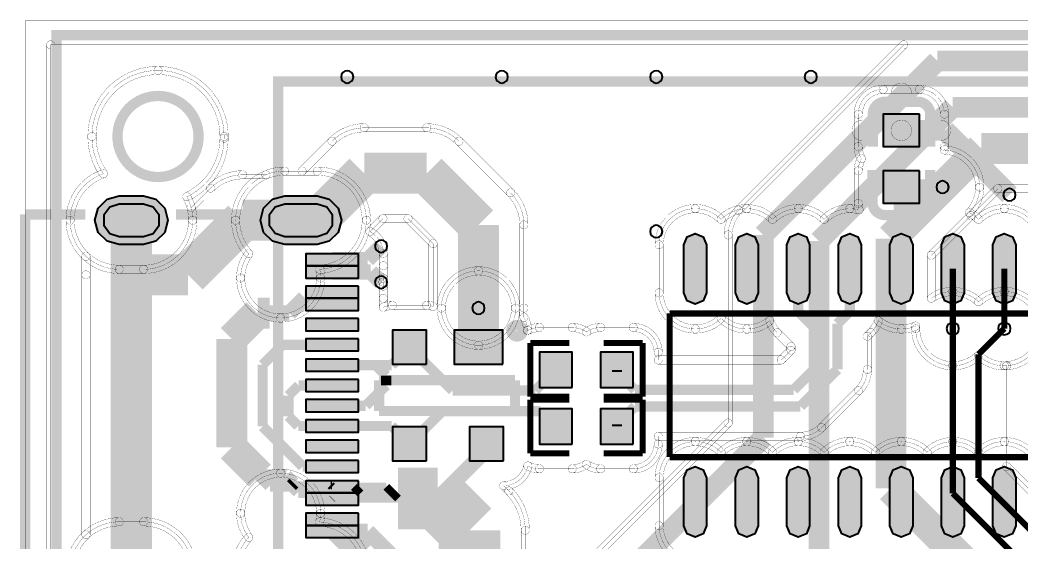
# Model space of a CAD drawing. Header units: millimetres. Extents: x -4.3 to 69.9, y 0.1 to 36.1.
# Drawn here: x -0.27 to 24.41, y 23.19 to 36.06 of the extents above; entities that cross this region are included whole.
import ezdxf

# ---------------------------------------------------------------- set-up
doc = ezdxf.new("R2010")
doc.units = ezdxf.units.MM
for name, color, linetype, true_color in [('Bottom Layer', 7, 'Continuous', 0x0000ff), ('Hole Layer', 7, 'Continuous', 0x222222), ('Top Layer', 7, 'Continuous', 0xff0000), ('Top Silkscreen Layer', 7, 'Continuous', 0xffcc00)]:
    doc.layers.add(name, color=color, linetype=linetype, true_color=true_color)

msp = doc.modelspace()

# ---------------------------------------------------------------- hatches: boundary and pattern name
at = {"layer": 'Bottom Layer'}
for points in [[(2.179, 30.522), (1.879, 30.603), (1.659, 30.822), (1.579, 31.122), (1.659, 31.422), (1.879, 31.642), (2.179, 31.722), (2.779, 31.722), (3.079, 31.642), (3.299, 31.422), (3.379, 31.122), (3.299, 30.822), (3.079, 30.603), (2.779, 30.522)], [(6.259, 30.522), (5.959, 30.603), (5.739, 30.822), (5.659, 31.122), (5.739, 31.422), (5.959, 31.642), (6.259, 31.722), (7.059, 31.722), (7.359, 31.642), (7.578, 31.422), (7.659, 31.122), (7.578, 30.822), (7.359, 30.603), (7.059, 30.522)]]:
    msp.add_hatch(color=256, dxfattribs=at).paths.add_polyline_path(points)
at = {"layer": 'Hole Layer'}
for points in [[(2.179, 31.522), (1.944, 31.446), (1.798, 31.246), (1.798, 30.998), (1.944, 30.798), (2.179, 30.722), (2.779, 30.722), (3.014, 30.798), (3.159, 30.998), (3.159, 31.246), (3.014, 31.446), (2.779, 31.522)], [(6.259, 31.522), (6.024, 31.446), (5.878, 31.246), (5.878, 30.999), (6.024, 30.799), (6.259, 30.722), (7.059, 30.722), (7.294, 30.799), (7.439, 30.999), (7.439, 31.246), (7.294, 31.446), (7.059, 31.522)]]:
    msp.add_hatch(color=256, dxfattribs=at).paths.add_polyline_path(points)
at = {"layer": 'Top Layer'}
for points in [[(21.913, 33.739), (21.013, 33.739), (21.013, 32.939), (21.913, 32.939)], [(21.913, 32.339), (21.013, 32.339), (21.013, 31.539), (21.913, 31.539)], [(2.179, 30.522), (1.879, 30.603), (1.659, 30.822), (1.579, 31.122), (1.659, 31.422), (1.879, 31.642), (2.179, 31.722), (2.779, 31.722), (3.079, 31.642), (3.299, 31.422), (3.379, 31.122), (3.299, 30.822), (3.079, 30.603), (2.779, 30.522)], [(6.259, 30.522), (5.959, 30.603), (5.739, 30.822), (5.659, 31.122), (5.739, 31.422), (5.959, 31.642), (6.259, 31.722), (7.059, 31.722), (7.359, 31.642), (7.578, 31.422), (7.659, 31.122), (7.578, 30.822), (7.359, 30.603), (7.059, 30.522)], [(16.103, 30.516), (16.185, 30.714), (16.383, 30.796), (16.581, 30.714), (16.663, 30.516), (16.663, 29.331), (16.581, 29.133), (16.383, 29.051), (16.185, 29.133), (16.103, 29.331)], [(17.373, 30.516), (17.455, 30.714), (17.653, 30.796), (17.851, 30.714), (17.933, 30.516), (17.933, 29.331), (17.851, 29.133), (17.653, 29.051), (17.455, 29.133), (17.373, 29.331)], [(18.643, 30.516), (18.725, 30.714), (18.923, 30.796), (19.121, 30.714), (19.203, 30.516), (19.203, 29.331), (19.121, 29.133), (18.923, 29.051), (18.725, 29.133), (18.643, 29.331)], [(19.913, 30.516), (19.995, 30.714), (20.193, 30.796), (20.391, 30.714), (20.473, 30.516), (20.473, 29.331), (20.391, 29.133), (20.193, 29.051), (19.995, 29.133), (19.913, 29.331)], [(21.183, 30.516), (21.265, 30.714), (21.463, 30.796), (21.661, 30.714), (21.743, 30.516), (21.743, 29.331), (21.661, 29.133), (21.463, 29.051), (21.265, 29.133), (21.183, 29.331)], [(22.453, 30.516), (22.535, 30.714), (22.733, 30.796), (22.931, 30.714), (23.013, 30.516), (23.013, 29.331), (22.931, 29.133), (22.733, 29.051), (22.535, 29.133), (22.453, 29.331)], [(23.723, 30.516), (23.805, 30.714), (24.003, 30.796), (24.201, 30.714), (24.283, 30.516), (24.283, 29.331), (24.201, 29.133), (24.003, 29.051), (23.805, 29.133), (23.723, 29.331)], [(8.077, 30.297), (6.777, 30.297), (6.777, 29.997), (8.077, 29.997)], [(8.077, 29.997), (6.777, 29.997), (6.777, 29.697), (8.077, 29.697)], [(8.077, 29.497), (6.777, 29.497), (6.777, 29.197), (8.077, 29.197)], [(8.077, 29.197), (6.777, 29.197), (6.777, 28.897), (8.077, 28.897)], [(8.077, 28.697), (6.777, 28.697), (6.777, 28.397), (8.077, 28.397)], [(9.756, 27.569), (9.756, 28.408), (8.918, 28.408), (8.918, 27.569)], [(11.634, 27.569), (11.634, 28.408), (10.44, 28.408), (10.44, 27.569)], [(8.077, 28.197), (6.777, 28.197), (6.777, 27.897), (8.077, 27.897)], [(8.077, 27.697), (6.777, 27.697), (6.777, 27.397), (8.077, 27.397)], [(13.349, 27), (13.349, 27.864), (12.542, 27.864), (12.542, 27)], [(14.855, 27), (14.855, 27.864), (14.049, 27.864), (14.049, 27)], [(8.077, 27.197), (6.777, 27.197), (6.777, 26.897), (8.077, 26.897)], [(8.077, 26.697), (6.777, 26.697), (6.777, 26.397), (8.077, 26.397)], [(13.349, 25.603), (13.349, 26.467), (12.542, 26.467), (12.542, 25.603)], [(14.855, 25.603), (14.855, 26.467), (14.049, 26.467), (14.049, 25.603)], [(8.077, 26.197), (6.777, 26.197), (6.777, 25.897), (8.077, 25.897)], [(9.756, 25.187), (9.756, 26.025), (8.918, 26.025), (8.918, 25.187)], [(11.656, 25.187), (11.656, 26.025), (10.818, 26.025), (10.818, 25.187)], [(8.077, 25.697), (6.777, 25.697), (6.777, 25.397), (8.077, 25.397)], [(8.077, 25.197), (6.777, 25.197), (6.777, 24.897), (8.077, 24.897)], [(16.103, 24.771), (16.185, 24.969), (16.383, 25.051), (16.581, 24.969), (16.663, 24.771), (16.663, 23.586), (16.581, 23.388), (16.383, 23.306), (16.185, 23.388), (16.103, 23.586)], [(17.373, 24.771), (17.455, 24.969), (17.653, 25.051), (17.851, 24.969), (17.933, 24.771), (17.933, 23.586), (17.851, 23.388), (17.653, 23.306), (17.455, 23.388), (17.373, 23.586)], [(18.643, 24.771), (18.725, 24.969), (18.923, 25.051), (19.121, 24.969), (19.203, 24.771), (19.203, 23.586), (19.121, 23.388), (18.923, 23.306), (18.725, 23.388), (18.643, 23.586)], [(19.913, 24.771), (19.995, 24.969), (20.193, 25.051), (20.391, 24.969), (20.473, 24.771), (20.473, 23.586), (20.391, 23.388), (20.193, 23.306), (19.995, 23.388), (19.913, 23.586)], [(21.183, 24.771), (21.265, 24.969), (21.463, 25.051), (21.661, 24.969), (21.743, 24.771), (21.743, 23.586), (21.661, 23.388), (21.463, 23.306), (21.265, 23.388), (21.183, 23.586)], [(22.453, 24.771), (22.535, 24.969), (22.733, 25.051), (22.931, 24.969), (23.013, 24.771), (23.013, 23.586), (22.931, 23.388), (22.733, 23.306), (22.535, 23.388), (22.453, 23.586)], [(23.723, 24.771), (23.805, 24.969), (24.003, 25.051), (24.201, 24.969), (24.283, 24.771), (24.283, 23.586), (24.201, 23.388), (24.003, 23.306), (23.805, 23.388), (23.723, 23.586)], [(8.077, 24.697), (6.777, 24.697), (6.777, 24.397), (8.077, 24.397)], [(8.077, 24.397), (6.777, 24.397), (6.777, 24.097), (8.077, 24.097)], [(8.077, 23.897), (6.777, 23.897), (6.777, 23.597), (8.077, 23.597)], [(8.077, 23.597), (6.777, 23.597), (6.777, 23.297), (8.077, 23.297)]]:
    msp.add_hatch(color=256, dxfattribs=at).paths.add_polyline_path(points)

# ---------------------------------------------------------------- linework, layer by layer
at = {"layer": 'Bottom Layer', "const_width": 0.00508}
msp.add_lwpolyline([(-0.127, 0.058), (69.873, 0.058), (69.873, 36.057), (-0.127, 36.057)], close=True, dxfattribs=at)
for points in [[(0.384, 35.447, -1), (0.587, 35.447), (0.587, 0.671, -1), (0.384, 0.671)], [(0.485, 35.345, -1), (0.485, 35.549), (21.522, 35.549, -1), (21.522, 35.345)], [(17.518, 31.299, -1), (17.374, 31.443), (21.45, 35.519, -1), (21.594, 35.375)], [(0.967, 31.122, 0.414214), (2.179, 29.91), (2.779, 29.91, 0.414214), (3.991, 31.122, 0.124907), (3.844, 31.7, 0.287851), (4.764, 33.147, 0.006192), (4.765, 33.187, 0.414214), (3.135, 34.817, 0.414214), (1.505, 33.187, 0.15062), (1.788, 32.27, 0.321046)], [(1.404, 33.187, -0.414214), (3.135, 34.918, -1), (3.135, 34.715, 0.414214), (1.607, 33.187, -1)], [(3.135, 34.918, -0.414214), (4.866, 33.187, -1), (4.663, 33.187, 0.414214), (3.135, 34.715, -1)], [(1.704, 32.212, -0.15062), (1.404, 33.187, -1), (1.607, 33.187, 0.15062), (1.872, 32.327, -1)], [(4.866, 33.146, -0.287851), (3.888, 31.608, -1), (3.801, 31.792, 0.287851), (4.663, 33.147, -1)], [(4.866, 33.187, -0.006192), (4.866, 33.144, -1), (4.663, 33.149, 0.006192), (4.663, 33.187, -1)], [(0.865, 31.122, -0.321046), (1.755, 32.366, -1), (1.821, 32.173, 0.321046), (1.068, 31.122, -1)], [(4.945, 31.122, -0.414214), (6.259, 32.436, -1), (6.259, 32.233, 0.414214), (5.148, 31.122, -1)], [(5.172, 29.697, 0.414214), (6.159, 28.71, 0.414214), (7.146, 29.697, 0.054871), (7.122, 29.912, 0.39897), (8.271, 31.122, 0.414214), (7.059, 32.334), (6.259, 32.334, 0.414214), (5.047, 31.122, 0.190091), (5.373, 30.295, 0.164043)], [(6.259, 32.233, -1), (6.259, 32.436), (7.059, 32.436, -1), (7.059, 32.233)], [(7.059, 32.436, -0.414214), (8.373, 31.122, -1), (8.169, 31.122, 0.414214), (7.059, 32.233, -1)], [(25.423, 23.684), (24.056, 25.05), (24.056, 27.528), (24.061, 27.533, 0.395676), (24.92, 28.448, 0.414214), (24.003, 29.365, 0.193611), (23.368, 29.11, 0.193611), (22.733, 29.365, 0.155599), (22.202, 29.196), (22.202, 30.258), (23.181, 31.237), (23.181, 31.237), (23.844, 31.9), (26.693, 31.9), (26.693, 31.347), (25.677, 30.331), (25.677, 30.331, 0.198912), (25.423, 29.718), (25.423, 29.718), (25.423, 26.336, 0.083801), (25.372, 26.035, 0.083801), (25.423, 25.734)], [(23.253, 31.165, -1), (23.109, 31.309), (23.773, 31.972, -1), (23.916, 31.828)], [(23.844, 31.798, -1), (23.844, 32.002), (26.693, 32.002, -1), (26.693, 31.798)], [(3.934, 31.749, -0.124907), (4.093, 31.122, -1), (3.889, 31.122, 0.124907), (3.755, 31.652, -1)], [(17.091, 30.758, -0.198912), (17.374, 31.443, -1), (17.518, 31.299, 0.198912), (17.294, 30.758, -1)], [(17.518, 31.299, -1), (17.374, 31.443), (17.374, 31.443, -1), (17.518, 31.299)], [(2.179, 29.808, -0.414214), (0.865, 31.122, -1), (1.068, 31.122, 0.414214), (2.179, 30.012, -1)], [(4.093, 31.122, -0.414214), (2.779, 29.808, -1), (2.779, 30.012, 0.414214), (3.889, 31.122, -1)], [(5.299, 30.225, -0.190091), (4.945, 31.122, -1), (5.148, 31.122, 0.190091), (5.447, 30.364, -1)], [(8.373, 31.122, -0.39897), (7.128, 29.81, -1), (7.117, 30.013, 0.39897), (8.169, 31.122, -1)], [(22.274, 30.186, -1), (22.13, 30.33), (23.109, 31.309, -1), (23.253, 31.165)], [(23.253, 31.165, -1), (23.109, 31.309), (23.109, 31.309, -1), (23.253, 31.165)], [(17.091, 30.758, -1), (17.294, 30.758), (17.294, 30.758, -1), (17.091, 30.758)], [(17.091, 30.758, -1), (17.294, 30.758), (17.294, 26.121, -1), (17.091, 26.121)], [(5.07, 29.697, -0.164043), (5.292, 30.356, -1), (5.454, 30.233, 0.164043), (5.273, 29.697, -1)], [(22.304, 29.196, -1), (22.101, 29.196), (22.101, 30.258, -1), (22.304, 30.258)], [(2.179, 29.808, -1), (2.179, 30.012), (2.779, 30.012, -1), (2.779, 29.808)], [(7.221, 29.934, -0.054871), (7.247, 29.697, -1), (7.044, 29.697, 0.054871), (7.023, 29.89, -1)], [(10.019, 28.956, -0.414214), (11.037, 29.975, -1), (11.037, 29.771, 0.414214), (10.222, 28.956, -1)], [(11.037, 28.039, 0.414214), (11.954, 28.956, 0.414214), (11.037, 29.873, 0.414214), (10.12, 28.956, 0.414214)], [(11.037, 29.975, -0.414214), (12.056, 28.956, -1), (11.852, 28.956, 0.414214), (11.037, 29.771, -1)], [(6.159, 28.608, -0.414214), (5.07, 29.697, -1), (5.273, 29.697, 0.414214), (6.159, 28.811, -1)], [(7.247, 29.697, -0.414214), (6.159, 28.608, -1), (6.159, 28.811, 0.414214), (7.044, 29.697, -1)], [(22.143, 29.279, -0.155599), (22.733, 29.467, -1), (22.733, 29.263, 0.155599), (22.261, 29.113, -1)], [(22.733, 29.467, -0.193611), (23.438, 29.183, -1), (23.298, 29.036, 0.193611), (22.733, 29.263, -1)], [(23.298, 29.183, -0.193611), (24.003, 29.467, -1), (24.003, 29.263, 0.193611), (23.438, 29.036, -1)], [(24.003, 29.467, -0.414214), (25.022, 28.448, -1), (24.818, 28.448, 0.414214), (24.003, 29.263, -1)], [(11.037, 27.938, -0.414214), (10.019, 28.956, -1), (10.222, 28.956, 0.414214), (11.037, 28.141, -1)], [(12.056, 28.956, -0.414214), (11.037, 27.938, -1), (11.037, 28.141, 0.414214), (11.852, 28.956, -1)], [(25.022, 28.448, -0.395676), (24.068, 27.432, -1), (24.055, 27.634, 0.395676), (24.818, 28.448, -1)], [(24.128, 27.456, -1), (23.985, 27.6), (23.99, 27.605, -1), (24.133, 27.461)], [(24.158, 25.05, -1), (23.955, 25.05), (23.955, 27.528, -1), (24.158, 27.528)], [(14.12, 22.905, -1), (13.976, 23.049), (17.12, 26.193, -1), (17.264, 26.049)], [(5.07, 23.897, -0.414214), (6.159, 24.986, -1), (6.159, 24.783, 0.414214), (5.273, 23.897, -1)], [(6.159, 24.986, -0.414214), (7.247, 23.897, -1), (7.044, 23.897, 0.414214), (6.159, 24.783, -1)], [(23.985, 24.978, -1), (24.128, 25.122), (25.495, 23.755, -1), (25.351, 23.612)], [(5.047, 22.472, 0.414214), (6.259, 21.26), (7.059, 21.26, 0.414214), (8.271, 22.472, 0.39897), (7.122, 23.682, 0.054871), (7.146, 23.897, 0.414214), (6.159, 24.884, 0.414214), (5.172, 23.897, 0.164043), (5.373, 23.299, 0.190091)], [(5.292, 23.238, -0.164043), (5.07, 23.897, -1), (5.273, 23.897, 0.164043), (5.454, 23.361, -1)], [(7.247, 23.897, -0.054871), (7.221, 23.66, -1), (7.023, 23.705, 0.054871), (7.044, 23.897, -1)], [(0.865, 22.472, -0.414214), (2.179, 23.786, -1), (2.179, 23.582, 0.414214), (1.068, 22.472, -1)], [(2.179, 23.582, -1), (2.179, 23.786), (2.779, 23.786, -1), (2.779, 23.582)], [(2.779, 23.786, -0.414214), (4.093, 22.472, -1), (3.889, 22.472, 0.414214), (2.779, 23.582, -1)], [(7.128, 23.784, -0.39897), (8.373, 22.472, -1), (8.169, 22.472, 0.39897), (7.117, 23.581, -1)], [(0.723, 20.239, 0.414214), (2.385, 18.577, 0.414214), (4.047, 20.239, 0.215313), (3.484, 21.486, 0.24205), (3.991, 22.472, 0.414214), (2.779, 23.684), (2.179, 23.684, 0.414214), (0.967, 22.472, 0.215587), (1.378, 21.562, 0.234207)], [(4.945, 22.472, -0.190091), (5.299, 23.369, -1), (5.447, 23.23, 0.190091), (5.148, 22.472, -1)]]:
    msp.add_lwpolyline(points, format="xyb", close=True, dxfattribs=at)
msp.add_lwpolyline([(0.485, 0.671), (0.485, 35.447), (21.522, 35.447), (17.446, 31.371), (17.446, 31.371, 0.198912), (17.192, 30.758), (17.192, 30.758), (17.192, 26.121), (14.048, 22.977)], format="xyb", dxfattribs=at)
at = {"layer": 'Bottom Layer'}
for points, const_width in [([(22.352, 35.052), (18.058, 30.758)], 0.508), ([(57.404, 35.052), (22.352, 35.052)], 0.508), ([(19.431, 30.607), (22.733, 33.909)], 0.508), ([(22.733, 33.909), (49.022, 33.909)], 0.508), ([(23.433, 32.893), (22.479, 31.939)], 0.762), ([(27.471, 32.893), (23.433, 32.893)], 0.762), ([(22.479, 31.939), (21.209, 30.669)], 0.762), ([(18.058, 30.758), (18.058, 25.762)], 0.508), ([(19.431, 22.733), (19.431, 30.607)], 0.508), ([(21.209, 30.669), (21.209, 24.511)], 0.762), ([(22.733, 28.448), (22.733, 24.384)], 0.152), ([(24.003, 28.448), (23.368, 27.813)], 0.152), ([(23.368, 27.813), (23.368, 24.765)], 0.152), ([(18.058, 25.762), (14.66, 22.365)], 0.508), ([(21.209, 24.511), (23.622, 22.098)], 0.762), ([(23.368, 24.765), (25.284, 22.849)], 0.152), ([(22.733, 24.384), (24.68, 22.437)], 0.152)]:
    msp.add_lwpolyline(points, dxfattribs=dict(at, const_width=const_width))
for points in [[(2.179, 30.522), (1.879, 30.603), (1.659, 30.822), (1.579, 31.122), (1.659, 31.422), (1.879, 31.642), (2.179, 31.722), (2.779, 31.722), (3.079, 31.642), (3.299, 31.422), (3.379, 31.122), (3.299, 30.822), (3.079, 30.603), (2.779, 30.522)], [(6.259, 30.522), (5.959, 30.603), (5.739, 30.822), (5.659, 31.122), (5.739, 31.422), (5.959, 31.642), (6.259, 31.722), (7.059, 31.722), (7.359, 31.642), (7.578, 31.422), (7.659, 31.122), (7.578, 30.822), (7.359, 30.603), (7.059, 30.522)]]:
    msp.add_lwpolyline(points, close=True, dxfattribs=at)
at = {"layer": 'Hole Layer'}
for points in [[(7.648, 34.656, 1), (7.953, 34.656, 1)], [(11.458, 34.656, 1), (11.763, 34.656, 1)], [(15.268, 34.656, 1), (15.573, 34.656, 1)], [(15.268, 30.846, 1), (15.573, 30.846, 1)], [(8.484, 30.482, 1), (8.788, 30.482, 1)], [(8.484, 29.591, 1), (8.788, 29.591, 1)], [(10.885, 28.956, 1), (11.189, 28.956, 1)]]:
    msp.add_lwpolyline(points, format="xyb", close=True, dxfattribs=at)
for points in [[(19.078, 34.656, 1), (19.383, 34.656), (19.383, 34.656, 1), (19.078, 34.656)], [(22.327, 31.939, 1), (22.631, 31.939), (22.631, 31.939, 1), (22.327, 31.939)], [(23.978, 31.75, 1), (24.282, 31.75), (24.282, 31.75, 1), (23.978, 31.75)], [(22.581, 28.448, 1), (22.885, 28.448), (22.885, 28.448, 1), (22.581, 28.448)], [(23.851, 28.448, 1), (24.155, 28.448), (24.155, 28.448, 1), (23.851, 28.448)]]:
    msp.add_lwpolyline(points, format="xyb", dxfattribs=at)
for points in [[(2.179, 31.522), (1.944, 31.446), (1.798, 31.246), (1.798, 30.998), (1.944, 30.798), (2.179, 30.722), (2.779, 30.722), (3.014, 30.798), (3.159, 30.998), (3.159, 31.246), (3.014, 31.446), (2.779, 31.522)], [(6.259, 31.522), (6.024, 31.446), (5.878, 31.246), (5.878, 30.999), (6.024, 30.799), (6.259, 30.722), (7.059, 30.722), (7.294, 30.799), (7.439, 30.999), (7.439, 31.246), (7.294, 31.446), (7.059, 31.522)]]:
    msp.add_lwpolyline(points, close=True, dxfattribs=at)
at = {"layer": 'Top Layer', "const_width": 0.00508}
msp.add_lwpolyline([(-0.127, 36.057), (-0.127, 0.058), (69.873, 0.058), (69.873, 36.057)], close=True, dxfattribs=at)
for points in [[(0.384, 35.447, -1), (0.587, 35.447), (0.587, 0.671, -1), (0.384, 0.671)], [(0.485, 35.345, -1), (0.485, 35.549), (63.361, 35.549, -1), (63.361, 35.345)], [(1.404, 33.187, -0.414214), (3.135, 34.918, -1), (3.135, 34.715, 0.414214), (1.607, 33.187, -1)], [(3.135, 34.918, -0.414214), (4.866, 33.187, -1), (4.663, 33.187, 0.414214), (3.135, 34.715, -1)], [(20.299, 33.739, -0.414214), (21.013, 34.453, -1), (21.013, 34.25, 0.414214), (20.503, 33.739, -1)], [(21.013, 34.25, -1), (21.013, 34.453), (21.913, 34.453, -1), (21.913, 34.25)], [(21.717, 33.339, -1), (21.209, 33.339), (21.209, 34.252, -1), (21.717, 34.252)], [(21.913, 34.453, -0.414214), (22.627, 33.739, -1), (22.424, 33.739, 0.414214), (21.913, 34.25, -1)], [(20.299, 33.739, -1), (20.503, 33.739), (20.503, 32.939, -1), (20.299, 32.939)], [(22.627, 32.939, -1), (22.424, 32.939), (22.424, 33.739, -1), (22.627, 33.739)], [(20.5, 33.085, -1), (20.5, 33.593), (21.463, 33.593, -1), (21.463, 33.085)], [(21.463, 33.085, -1), (21.463, 33.593), (22.426, 33.593, -1), (22.426, 33.085)], [(7.354, 33.145, -0.198912), (8.218, 33.503, -1), (8.218, 33.3, 0.198912), (7.497, 33.001, -1)], [(8.218, 33.3, -1), (8.218, 33.503), (9.763, 33.503, -1), (9.763, 33.3)], [(8.218, 33.3, -1), (8.218, 33.503), (8.218, 33.503, -1), (8.218, 33.3)], [(9.763, 33.503, -0.198912), (10.627, 33.145, -1), (10.483, 33.001, 0.198912), (9.763, 33.3, -1)], [(9.763, 33.3, -1), (9.763, 33.503), (9.763, 33.503, -1), (9.763, 33.3)], [(1.704, 32.212, -0.15062), (1.404, 33.187, -1), (1.607, 33.187, 0.15062), (1.872, 32.327, -1)], [(4.866, 33.146, -0.287851), (3.888, 31.608, -1), (3.801, 31.792, 0.287851), (4.663, 33.147, -1)], [(4.866, 33.187, -0.006192), (4.866, 33.144, -1), (4.663, 33.149, 0.006192), (4.663, 33.187, -1)], [(6.759, 32.262, -1), (6.615, 32.406), (7.354, 33.145, -1), (7.497, 33.001)], [(7.497, 33.001, -1), (7.354, 33.145), (7.354, 33.145, -1), (7.497, 33.001)], [(10.483, 33.001, -1), (10.627, 33.145), (11.901, 31.871, -1), (11.757, 31.727)], [(10.483, 33.001, -1), (10.627, 33.145), (10.627, 33.145, -1), (10.483, 33.001)], [(20.391, 32.589, -0.128764), (20.299, 32.939, -1), (20.503, 32.939, 0.128764), (20.568, 32.689, -1)], [(22.627, 32.939, -0.034427), (22.62, 32.841, -1), (22.419, 32.869, 0.034427), (22.424, 32.939, -1)], [(22.524, 32.957, -0.401379), (23.498, 31.939, -1), (23.294, 31.939, 0.401379), (22.515, 32.754, -1)], [(20.299, 32.339, -0.128764), (20.391, 32.689, -1), (20.568, 32.589, 0.128764), (20.503, 32.339, -1)], [(0.865, 31.122, -0.321046), (1.755, 32.366, -1), (1.821, 32.173, 0.321046), (1.068, 31.122, -1)], [(4.358, 31.986, -0.198912), (5.222, 32.344, -1), (5.222, 32.141, 0.198912), (4.502, 31.842, -1)], [(5.222, 32.141, -1), (5.222, 32.344), (5.796, 32.344, -1), (5.796, 32.141)], [(5.222, 32.141, -1), (5.222, 32.344), (5.222, 32.344, -1), (5.222, 32.141)], [(5.757, 32.336, -0.098346), (6.259, 32.436, -1), (6.259, 32.233, 0.098346), (5.834, 32.148, -1)], [(6.259, 32.233, -1), (6.259, 32.436), (6.687, 32.436, -1), (6.687, 32.233)], [(20.299, 32.339, -1), (20.503, 32.339), (20.503, 31.539, -1), (20.299, 31.539)], [(4.022, 31.363, -1), (3.878, 31.506), (4.358, 31.986, -1), (4.502, 31.842)], [(4.502, 31.842, -1), (4.358, 31.986), (4.358, 31.986, -1), (4.502, 31.842)], [(11.901, 31.871, -0.198912), (12.259, 31.007, -1), (12.056, 31.007, 0.198912), (11.757, 31.727, -1)], [(11.757, 31.727, -1), (11.901, 31.871), (11.901, 31.871, -1), (11.757, 31.727)], [(23.498, 31.939, -0.192131), (23.218, 31.238, -1), (23.07, 31.378, 0.192131), (23.294, 31.939, -1)], [(3.934, 31.749, -0.059192), (4.048, 31.461, -1), (3.852, 31.408, 0.059192), (3.755, 31.652, -1)], [(20.324, 31.352, -0.066565), (20.299, 31.539, -1), (20.503, 31.539, 0.066565), (20.52, 31.405, -1)], [(15.389, 30.516, -0.414214), (16.383, 31.51, -1), (16.383, 31.307, 0.414214), (15.592, 30.516, -1)], [(16.383, 31.51, -0.200632), (17.09, 31.214, -1), (16.946, 31.071, 0.200632), (16.383, 31.307, -1)], [(16.946, 31.214, -0.200632), (17.653, 31.51, -1), (17.653, 31.307, 0.200632), (17.09, 31.071, -1)], [(17.653, 31.51, -0.200632), (18.36, 31.214, -1), (18.216, 31.071, 0.200632), (17.653, 31.307, -1)], [(18.216, 31.214, -0.200632), (18.923, 31.51, -1), (18.923, 31.307, 0.200632), (18.36, 31.071, -1)], [(18.923, 31.51, -0.200632), (19.63, 31.214, -1), (19.486, 31.071, 0.200632), (18.923, 31.307, -1)], [(19.486, 31.214, -0.200632), (20.193, 31.51, -1), (20.193, 31.307, 0.200632), (19.63, 31.071, -1)], [(20.193, 31.51, -0.065097), (20.449, 31.476, -1), (20.396, 31.28, 0.065097), (20.193, 31.307, -1)], [(23.191, 31.398, -0.078443), (23.44, 31.214, -1), (23.296, 31.071, 0.078443), (23.097, 31.218, -1)], [(23.296, 31.214, -0.200632), (24.003, 31.51, -1), (24.003, 31.307, 0.200632), (23.44, 31.071, -1)], [(24.003, 31.51, -0.200632), (24.71, 31.214, -1), (24.566, 31.071, 0.200632), (24.003, 31.307, -1)], [(1.29, 30.155, -0.209917), (0.865, 31.122, -1), (1.068, 31.122, 0.209917), (1.427, 30.304, -1)], [(8.432, 30.768, -1), (8.289, 30.912), (8.61, 31.233, -1), (8.753, 31.089)], [(8.689, 28.975), (8.689, 29.197), (8.689, 29.197), (8.689, 29.497, 0.041073), (8.681, 29.597, 0.041073), (8.689, 29.697), (8.689, 29.997), (8.689, 29.997), (8.689, 30.297, 0.279356), (8.36, 30.84), (8.682, 31.161), (9.299, 31.161), (9.917, 30.543), (9.917, 28.998, 0.066543), (9.756, 29.02), (8.918, 29.02, 0.096003)], [(8.682, 31.059, -1), (8.682, 31.262), (9.299, 31.262, -1), (9.299, 31.059)], [(9.227, 31.089, -1), (9.371, 31.233), (9.989, 30.615, -1), (9.845, 30.471)], [(12.259, 28.956, -1), (12.056, 28.956), (12.056, 31.007, -1), (12.259, 31.007)], [(12.259, 31.007, -1), (12.056, 31.007), (12.056, 31.007, -1), (12.259, 31.007)], [(8.407, 30.93, -0.279356), (8.791, 30.297, -1), (8.588, 30.297, 0.279356), (8.313, 30.75, -1)], [(10.019, 28.998, -1), (9.815, 28.998), (9.815, 30.543, -1), (10.019, 30.543)], [(15.389, 30.516, -1), (15.592, 30.516), (15.592, 29.331, -1), (15.389, 29.331)], [(8.791, 29.997, -1), (8.588, 29.997), (8.588, 30.297, -1), (8.791, 30.297)], [(1.257, 30.23, -1), (1.46, 30.23), (1.46, 29.774, -1), (1.257, 29.774)], [(1.257, 29.774, -1), (1.46, 29.774), (1.46, 29.774, -1), (1.257, 29.774)], [(1.46, 23.364, -1), (1.257, 23.364), (1.257, 29.774, -1), (1.46, 29.774)], [(8.791, 29.697, -1), (8.588, 29.697), (8.588, 29.997, -1), (8.791, 29.997)], [(8.791, 29.997, -1), (8.588, 29.997), (8.588, 29.997, -1), (8.791, 29.997)], [(8.791, 29.697, -0.041073), (8.781, 29.58, -1), (8.581, 29.614, 0.041073), (8.588, 29.697, -1)], [(8.781, 29.614, -0.041073), (8.791, 29.497, -1), (8.588, 29.497, 0.041073), (8.581, 29.58, -1)], [(8.791, 29.197, -1), (8.588, 29.197), (8.588, 29.497, -1), (8.791, 29.497)], [(16.383, 28.337, -0.414214), (15.389, 29.331, -1), (15.592, 29.331, 0.414214), (16.383, 28.541, -1)], [(8.791, 28.975, -1), (8.588, 28.975), (8.588, 29.197, -1), (8.791, 29.197)], [(8.791, 29.197, -1), (8.588, 29.197), (8.588, 29.197, -1), (8.791, 29.197)], [(8.651, 29.07, -0.096003), (8.918, 29.121, -1), (8.918, 28.918, 0.096003), (8.727, 28.881, -1)], [(8.918, 28.918, -1), (8.918, 29.121), (9.756, 29.121, -1), (9.756, 28.918)], [(9.756, 29.121, -0.066543), (9.944, 29.096, -1), (9.89, 28.9, 0.066543), (9.756, 28.918, -1)], [(12.259, 28.725, -1), (12.056, 28.725), (12.056, 28.956, -1), (12.259, 28.956)], [(12.259, 28.956, -1), (12.056, 28.956), (12.056, 28.956, -1), (12.259, 28.956)], [(12.244, 28.778, -0.137272), (12.348, 28.408, -1), (12.145, 28.408, 0.137272), (12.07, 28.673, -1)], [(17.09, 28.633, -0.200632), (16.383, 28.337, -1), (16.383, 28.541, 0.200632), (16.946, 28.776, -1)], [(17.653, 28.337, -0.200632), (16.946, 28.633, -1), (17.09, 28.776, 0.200632), (17.653, 28.541, -1)], [(18.285, 28.564, -0.174164), (17.653, 28.337, -1), (17.653, 28.541, 0.174164), (18.156, 28.721, -1)], [(18.329, 28.279, -0.117632), (18.124, 28.611, -1), (18.317, 28.674, 0.117632), (18.472, 28.422, -1)], [(20.992, 28.611, -0.117632), (20.788, 28.279, -1), (20.644, 28.422, 0.117632), (20.799, 28.674, -1)], [(21.463, 28.337, -0.174164), (20.831, 28.564, -1), (20.96, 28.721, 0.174164), (21.463, 28.541, -1)], [(12.197, 28.489, -0.126861), (12.542, 28.578, -1), (12.542, 28.375, 0.126861), (12.295, 28.311, -1)], [(12.348, 28.4, -1), (12.145, 28.4), (12.145, 28.408, -1), (12.348, 28.408)], [(12.542, 28.375, -1), (12.542, 28.578), (13.349, 28.578, -1), (13.349, 28.375)], [(13.349, 28.578, -0.153414), (13.757, 28.45, -1), (13.641, 28.283, 0.153414), (13.349, 28.375, -1)], [(13.641, 28.45, -0.153414), (14.049, 28.578, -1), (14.049, 28.375, 0.153414), (13.757, 28.283, -1)], [(14.049, 28.375, -1), (14.049, 28.578), (14.855, 28.578, -1), (14.855, 28.375)], [(14.855, 28.578, -0.414214), (15.569, 27.864, -1), (15.366, 27.864, 0.414214), (14.855, 28.375, -1)], [(18.329, 28.279, -1), (18.472, 28.422), (18.472, 28.422, -1), (18.329, 28.279)], [(18.329, 28.279, -1), (18.472, 28.422), (18.815, 28.08, -1), (18.671, 27.936)], [(20.699, 28.19, -1), (20.556, 28.334), (20.644, 28.422, -1), (20.788, 28.279)], [(20.788, 28.279, -1), (20.644, 28.422), (20.644, 28.422, -1), (20.788, 28.279)], [(21.859, 28.42, -0.102776), (21.463, 28.337, -1), (21.463, 28.541, 0.102776), (21.778, 28.606, -1)], [(21.715, 28.448, -0.017647), (21.717, 28.52, -1), (21.92, 28.506, 0.017647), (21.918, 28.448, -1)], [(22.733, 27.43, -0.414214), (21.715, 28.448, -1), (21.918, 28.448, 0.414214), (22.733, 27.633, -1)], [(25.022, 28.448, -0.414214), (24.003, 27.43, -1), (24.003, 27.633, 0.414214), (24.818, 28.448, -1)], [(20.729, 27.442, -1), (20.526, 27.442), (20.526, 28.262, -1), (20.729, 28.262)], [(15.569, 27.676, -1), (15.366, 27.676), (15.366, 27.864, -1), (15.569, 27.864)], [(18.574, 27.604, -1), (18.431, 27.748), (18.671, 27.988, -1), (18.815, 27.844)], [(18.641, 28.008, -1), (18.844, 28.008), (18.844, 27.916, -1), (18.641, 27.916)], [(23.438, 27.713, -0.193611), (22.733, 27.43, -1), (22.733, 27.633, 0.193611), (23.298, 27.86, -1)], [(24.003, 27.43, -0.193611), (23.298, 27.713, -1), (23.438, 27.86, 0.193611), (24.003, 27.633, -1)], [(15.468, 27.574, -1), (15.468, 27.777), (18.503, 27.777, -1), (18.503, 27.574)], [(20.729, 27.442, -0.198912), (20.483, 26.847, -1), (20.339, 26.991, 0.198912), (20.526, 27.442, -1)], [(20.729, 27.442, -1), (20.526, 27.442), (20.526, 27.442, -1), (20.729, 27.442)], [(19.572, 25.936, -1), (19.428, 26.08), (20.339, 26.991, -1), (20.483, 26.847)], [(20.483, 26.847, -1), (20.339, 26.991), (20.339, 26.991, -1), (20.483, 26.847)], [(19.572, 25.936, -0.198912), (18.977, 25.69, -1), (18.977, 25.893, 0.198912), (19.428, 26.08, -1)], [(15.569, 25.603, -0.414214), (14.855, 24.889, -1), (14.855, 25.093, 0.414214), (15.366, 25.603, -1)], [(15.569, 25.603, -1), (15.366, 25.603), (15.366, 25.791, -1), (15.569, 25.791)], [(15.468, 25.69, -1), (15.468, 25.893), (18.977, 25.893, -1), (18.977, 25.69)], [(15.389, 24.771, -0.414214), (16.383, 25.765, -1), (16.383, 25.562, 0.414214), (15.592, 24.771, -1)], [(16.383, 25.765, -0.200632), (17.09, 25.469, -1), (16.946, 25.326, 0.200632), (16.383, 25.562, -1)], [(16.946, 25.469, -0.200632), (17.653, 25.765, -1), (17.653, 25.562, 0.200632), (17.09, 25.326, -1)], [(17.653, 25.765, -0.200632), (18.36, 25.469, -1), (18.216, 25.326, 0.200632), (17.653, 25.562, -1)], [(18.216, 25.469, -0.200632), (18.923, 25.765, -1), (18.923, 25.562, 0.200632), (18.36, 25.326, -1)], [(18.923, 25.765, -0.200632), (19.63, 25.469, -1), (19.486, 25.326, 0.200632), (18.923, 25.562, -1)], [(18.977, 25.69, -1), (18.977, 25.893), (18.977, 25.893, -1), (18.977, 25.69)], [(19.486, 25.469, -0.200632), (20.193, 25.765, -1), (20.193, 25.562, 0.200632), (19.63, 25.326, -1)], [(20.193, 25.765, -0.200632), (20.9, 25.469, -1), (20.756, 25.326, 0.200632), (20.193, 25.562, -1)], [(20.756, 25.469, -0.200632), (21.463, 25.765, -1), (21.463, 25.562, 0.200632), (20.9, 25.326, -1)], [(21.463, 25.765, -0.200632), (22.17, 25.469, -1), (22.026, 25.326, 0.200632), (21.463, 25.562, -1)], [(22.026, 25.469, -0.200632), (22.733, 25.765, -1), (22.733, 25.562, 0.200632), (22.17, 25.326, -1)], [(22.733, 25.765, -0.200632), (23.44, 25.469, -1), (23.296, 25.326, 0.200632), (22.733, 25.562, -1)], [(23.296, 25.469, -0.200632), (24.003, 25.765, -1), (24.003, 25.562, 0.200632), (23.44, 25.326, -1)], [(24.003, 25.765, -0.200632), (24.71, 25.469, -1), (24.566, 25.326, 0.200632), (24.003, 25.562, -1)], [(13.757, 25.018, -0.153414), (13.349, 24.889, -1), (13.349, 25.093, 0.153414), (13.641, 25.184, -1)], [(14.049, 24.889, -0.153414), (13.641, 25.018, -1), (13.757, 25.184, 0.153414), (14.049, 25.093, -1)], [(12.355, 25.042, -0.354153), (11.659, 24.473, -1), (11.658, 24.676, 0.354153), (12.156, 25.083, -1)], [(12.542, 24.889, -0.122461), (12.208, 24.972, -1), (12.303, 25.152, 0.122461), (12.542, 25.093, -1)], [(12.542, 24.889, -1), (12.542, 25.093), (13.349, 25.093, -1), (13.349, 24.889)], [(14.049, 24.889, -1), (14.049, 25.093), (14.855, 25.093, -1), (14.855, 24.889)], [(15.389, 24.771, -1), (15.592, 24.771), (15.592, 23.586, -1), (15.389, 23.586)], [(11.587, 24.503, -1), (11.731, 24.646), (11.86, 24.517, -1), (11.716, 24.374)], [(11.86, 24.517, -0.198912), (12.292, 23.474, -1), (12.089, 23.474, 0.198912), (11.716, 24.374, -1)], [(11.716, 24.374, -1), (11.86, 24.517), (11.86, 24.517, -1), (11.716, 24.374)], [(0.865, 22.472, -0.209917), (1.29, 23.439, -1), (1.427, 23.29, 0.209917), (1.068, 22.472, -1)], [(12.292, 21.319, -1), (12.089, 21.319), (12.089, 23.474, -1), (12.292, 23.474)], [(12.089, 23.474, -1), (12.292, 23.474), (12.292, 23.474, -1), (12.089, 23.474)], [(16.383, 22.592, -0.414214), (15.389, 23.586, -1), (15.592, 23.586, 0.414214), (16.383, 22.796, -1)]]:
    msp.add_lwpolyline(points, format="xyb", close=True, dxfattribs=at)
for points in [[(0.485, 0.671), (0.485, 35.447), (63.361, 35.447, 0.150232)], [(24.638, 31.143, 0.200632), (24.003, 31.408, 0.200632), (23.368, 31.143, 0.078443), (23.144, 31.308, 0.192131), (23.396, 31.939, 0.401379), (22.519, 32.855, 0.034427), (22.525, 32.939), (22.525, 33.739, 0.414214), (21.913, 34.351), (21.013, 34.351, 0.414214), (20.401, 33.739), (20.401, 32.939, 0.128764), (20.479, 32.639, 0.128764), (20.401, 32.339), (20.401, 31.539, 0.066565), (20.422, 31.378, 0.065097), (20.193, 31.408, 0.200632), (19.558, 31.143, 0.200632), (18.923, 31.408, 0.200632), (18.288, 31.143, 0.200632), (17.653, 31.408, 0.200632), (17.018, 31.143, 0.200632), (16.383, 31.408, 0.414214), (15.491, 30.516), (15.491, 29.331, 0.414214), (16.383, 28.439, 0.200632), (17.018, 28.704, 0.200632), (17.653, 28.439, 0.174164), (18.221, 28.643, 0.117632), (18.4, 28.351), (18.4, 28.351), (18.743, 28.008), (18.743, 27.916), (18.503, 27.676), (15.468, 27.676), (15.468, 27.864, 0.414214), (14.855, 28.476), (14.049, 28.476, 0.153414), (13.699, 28.366, 0.153414), (13.349, 28.476), (12.542, 28.476, 0.126861), (12.246, 28.4), (12.246, 28.408, 0.137272), (12.157, 28.725), (12.157, 28.956), (12.157, 28.956), (12.157, 31.007), (12.157, 31.007, 0.198912), (11.829, 31.799), (11.829, 31.799), (10.555, 33.073), (10.555, 33.073, 0.198912), (9.763, 33.401), (9.763, 33.401), (8.218, 33.401), (8.218, 33.401, 0.198912), (7.426, 33.073), (7.426, 33.073), (6.687, 32.334), (6.259, 32.334, 0.098346), (5.796, 32.242), (5.222, 32.242), (5.222, 32.242, 0.198912), (4.43, 31.914), (4.43, 31.914), (3.95, 31.434, 0.059192), (3.844, 31.7, 0.287851), (4.764, 33.147, 0.006192), (4.765, 33.187, 0.414214), (3.135, 34.817, 0.414214), (1.505, 33.187, 0.15062), (1.788, 32.27, 0.321046), (0.967, 31.122, 0.209917), (1.359, 30.23), (1.359, 29.774), (1.359, 29.774), (1.359, 23.364, 0.209917), (0.967, 22.472, 0.209917)], [(12.19, 21.319), (12.19, 23.474), (12.19, 23.474, 0.198912), (11.788, 24.445), (11.788, 24.445), (11.659, 24.574, 0.354153), (12.255, 25.062, 0.122461), (12.542, 24.991), (13.349, 24.991, 0.153414), (13.699, 25.101, 0.153414), (14.049, 24.991), (14.855, 24.991, 0.414214), (15.468, 25.603), (15.468, 25.791), (18.977, 25.791), (18.977, 25.791, 0.198912), (19.5, 26.008), (20.411, 26.919), (20.411, 26.919, 0.198912), (20.627, 27.442), (20.627, 27.442), (20.627, 28.262), (20.716, 28.351), (20.716, 28.351, 0.117632), (20.895, 28.643, 0.174164), (21.463, 28.439, 0.102776), (21.818, 28.513, 0.017647), (21.816, 28.448, 0.414214), (22.733, 27.531, 0.193611), (23.368, 27.787, 0.193611), (24.003, 27.531, 0.414214), (24.92, 28.448, 0.017647)], [(24.638, 25.398, 0.200632), (24.003, 25.663, 0.200632), (23.368, 25.398, 0.200632), (22.733, 25.663, 0.200632), (22.098, 25.398, 0.200632), (21.463, 25.663, 0.200632), (20.828, 25.398, 0.200632), (20.193, 25.663, 0.200632), (19.558, 25.398, 0.200632), (18.923, 25.663, 0.200632), (18.288, 25.398, 0.200632), (17.653, 25.663, 0.200632), (17.018, 25.398, 0.200632), (16.383, 25.663, 0.414214), (15.491, 24.771), (15.491, 23.586, 0.414214), (16.383, 22.694, 0.200632)]]:
    msp.add_lwpolyline(points, format="xyb", dxfattribs=at)
at = {"layer": 'Top Layer'}
for points in [[(21.913, 33.739), (21.013, 33.739), (21.013, 32.939), (21.913, 32.939)], [(21.913, 32.339), (21.013, 32.339), (21.013, 31.539), (21.913, 31.539)], [(2.179, 30.522), (1.879, 30.603), (1.659, 30.822), (1.579, 31.122), (1.659, 31.422), (1.879, 31.642), (2.179, 31.722), (2.779, 31.722), (3.079, 31.642), (3.299, 31.422), (3.379, 31.122), (3.299, 30.822), (3.079, 30.603), (2.779, 30.522)], [(6.259, 30.522), (5.959, 30.603), (5.739, 30.822), (5.659, 31.122), (5.739, 31.422), (5.959, 31.642), (6.259, 31.722), (7.059, 31.722), (7.359, 31.642), (7.578, 31.422), (7.659, 31.122), (7.578, 30.822), (7.359, 30.603), (7.059, 30.522)], [(16.103, 30.516), (16.185, 30.714), (16.383, 30.796), (16.581, 30.714), (16.663, 30.516), (16.663, 29.331), (16.581, 29.133), (16.383, 29.051), (16.185, 29.133), (16.103, 29.331)], [(17.373, 30.516), (17.455, 30.714), (17.653, 30.796), (17.851, 30.714), (17.933, 30.516), (17.933, 29.331), (17.851, 29.133), (17.653, 29.051), (17.455, 29.133), (17.373, 29.331)], [(18.643, 30.516), (18.725, 30.714), (18.923, 30.796), (19.121, 30.714), (19.203, 30.516), (19.203, 29.331), (19.121, 29.133), (18.923, 29.051), (18.725, 29.133), (18.643, 29.331)], [(19.913, 30.516), (19.995, 30.714), (20.193, 30.796), (20.391, 30.714), (20.473, 30.516), (20.473, 29.331), (20.391, 29.133), (20.193, 29.051), (19.995, 29.133), (19.913, 29.331)], [(21.183, 30.516), (21.265, 30.714), (21.463, 30.796), (21.661, 30.714), (21.743, 30.516), (21.743, 29.331), (21.661, 29.133), (21.463, 29.051), (21.265, 29.133), (21.183, 29.331)], [(22.453, 30.516), (22.535, 30.714), (22.733, 30.796), (22.931, 30.714), (23.013, 30.516), (23.013, 29.331), (22.931, 29.133), (22.733, 29.051), (22.535, 29.133), (22.453, 29.331)], [(23.723, 30.516), (23.805, 30.714), (24.003, 30.796), (24.201, 30.714), (24.283, 30.516), (24.283, 29.331), (24.201, 29.133), (24.003, 29.051), (23.805, 29.133), (23.723, 29.331)], [(8.077, 30.297), (6.777, 30.297), (6.777, 29.997), (8.077, 29.997)], [(8.077, 29.997), (6.777, 29.997), (6.777, 29.697), (8.077, 29.697)], [(8.077, 29.497), (6.777, 29.497), (6.777, 29.197), (8.077, 29.197)], [(8.077, 29.197), (6.777, 29.197), (6.777, 28.897), (8.077, 28.897)], [(8.077, 28.697), (6.777, 28.697), (6.777, 28.397), (8.077, 28.397)], [(9.756, 27.569), (9.756, 28.408), (8.918, 28.408), (8.918, 27.569)], [(11.634, 27.569), (11.634, 28.408), (10.44, 28.408), (10.44, 27.569)], [(8.077, 28.197), (6.777, 28.197), (6.777, 27.897), (8.077, 27.897)], [(8.077, 27.697), (6.777, 27.697), (6.777, 27.397), (8.077, 27.397)], [(13.349, 27), (13.349, 27.864), (12.542, 27.864), (12.542, 27)], [(14.855, 27), (14.855, 27.864), (14.049, 27.864), (14.049, 27)], [(8.077, 27.197), (6.777, 27.197), (6.777, 26.897), (8.077, 26.897)], [(8.077, 26.697), (6.777, 26.697), (6.777, 26.397), (8.077, 26.397)], [(13.349, 25.603), (13.349, 26.467), (12.542, 26.467), (12.542, 25.603)], [(14.855, 25.603), (14.855, 26.467), (14.049, 26.467), (14.049, 25.603)], [(8.077, 26.197), (6.777, 26.197), (6.777, 25.897), (8.077, 25.897)], [(9.756, 25.187), (9.756, 26.025), (8.918, 26.025), (8.918, 25.187)], [(11.656, 25.187), (11.656, 26.025), (10.818, 26.025), (10.818, 25.187)], [(8.077, 25.697), (6.777, 25.697), (6.777, 25.397), (8.077, 25.397)], [(8.077, 25.197), (6.777, 25.197), (6.777, 24.897), (8.077, 24.897)], [(16.103, 24.771), (16.185, 24.969), (16.383, 25.051), (16.581, 24.969), (16.663, 24.771), (16.663, 23.586), (16.581, 23.388), (16.383, 23.306), (16.185, 23.388), (16.103, 23.586)], [(17.373, 24.771), (17.455, 24.969), (17.653, 25.051), (17.851, 24.969), (17.933, 24.771), (17.933, 23.586), (17.851, 23.388), (17.653, 23.306), (17.455, 23.388), (17.373, 23.586)], [(18.643, 24.771), (18.725, 24.969), (18.923, 25.051), (19.121, 24.969), (19.203, 24.771), (19.203, 23.586), (19.121, 23.388), (18.923, 23.306), (18.725, 23.388), (18.643, 23.586)], [(19.913, 24.771), (19.995, 24.969), (20.193, 25.051), (20.391, 24.969), (20.473, 24.771), (20.473, 23.586), (20.391, 23.388), (20.193, 23.306), (19.995, 23.388), (19.913, 23.586)], [(21.183, 24.771), (21.265, 24.969), (21.463, 25.051), (21.661, 24.969), (21.743, 24.771), (21.743, 23.586), (21.661, 23.388), (21.463, 23.306), (21.265, 23.388), (21.183, 23.586)], [(22.453, 24.771), (22.535, 24.969), (22.733, 25.051), (22.931, 24.969), (23.013, 24.771), (23.013, 23.586), (22.931, 23.388), (22.733, 23.306), (22.535, 23.388), (22.453, 23.586)], [(23.723, 24.771), (23.805, 24.969), (24.003, 25.051), (24.201, 24.969), (24.283, 24.771), (24.283, 23.586), (24.201, 23.388), (24.003, 23.306), (23.805, 23.388), (23.723, 23.586)], [(8.077, 24.697), (6.777, 24.697), (6.777, 24.397), (8.077, 24.397)], [(8.077, 24.397), (6.777, 24.397), (6.777, 24.097), (8.077, 24.097)], [(8.077, 23.897), (6.777, 23.897), (6.777, 23.597), (8.077, 23.597)], [(8.077, 23.597), (6.777, 23.597), (6.777, 23.297), (8.077, 23.297)]]:
    msp.add_lwpolyline(points, close=True, dxfattribs=at)
for points, const_width in [([(21.463, 33.339), (22.541, 33.339)], 0.508), ([(22.541, 33.339), (24.13, 31.75)], 0.508), ([(7.059, 31.122), (8.218, 32.281)], 1.016), ([(8.218, 32.281), (9.763, 32.281)], 1.016), ([(11.037, 31.007), (9.763, 32.281)], 1.016), ([(21.463, 31.939), (21.463, 29.924)], 0.381), ([(21.463, 31.939), (22.479, 31.939)], 0.381), ([(2.479, 29.774), (2.479, 31.122)], 1.016), ([(3.874, 29.774), (5.222, 31.122)], 1.016), ([(5.222, 31.122), (6.659, 31.122)], 1.016), ([(6.659, 31.122), (7.059, 31.122)], 1.016), ([(11.037, 28.956), (11.037, 31.007)], 1.016), ([(8.301, 30.147), (8.636, 30.482)], 0.381), ([(2.479, 22.472), (2.479, 29.774)], 1.016), ([(2.479, 29.774), (3.874, 29.774)], 1.016), ([(8.301, 30.147), (7.427, 30.147)], 0.381), ([(7.427, 29.847), (8.38, 29.847)], 0.381), ([(8.38, 29.847), (8.636, 29.591)], 0.381), ([(18.923, 28.873), (18.923, 29.924)], 0.254), ([(20.193, 28.873), (20.193, 29.924)], 0.254), ([(22.733, 28.448), (22.733, 29.924)], 0.152), ([(24.003, 28.448), (24.003, 29.924)], 0.152), ([(6.751, 29.21), (6.37, 28.829)], 0.381), ([(7.29, 29.21), (6.751, 29.21)], 0.381), ([(11.037, 28.115), (11.037, 28.956)], 1.016), ([(5.588, 28.829), (4.953, 28.194)], 0.762), ([(5.588, 28.829), (5.89, 28.829)], 0.762), ([(6.37, 28.829), (5.89, 28.829)], 0.381), ([(19.482, 28.314), (18.923, 28.873)], 0.254), ([(19.888, 28.568), (20.193, 28.873)], 0.254), ([(19.888, 27.442), (19.888, 28.568)], 0.254), ([(4.953, 25.518), (4.953, 28.194)], 0.762), ([(19.482, 27.61), (19.482, 28.314)], 0.254), ([(5.715, 27.559), (6.203, 28.047)], 0.254), ([(6.203, 28.047), (7.427, 28.047)], 0.254), ([(8.896, 27.547), (9.337, 27.988)], 0.254), ([(9.337, 27.988), (10.401, 26.924)], 0.254), ([(5.715, 26.035), (5.715, 27.559)], 0.254), ([(7.427, 27.547), (8.504, 27.547)], 0.254), ([(8.504, 27.547), (8.896, 27.547)], 0.254), ([(8.763, 27.288), (8.504, 27.547)], 0.254), ([(18.809, 26.937), (19.482, 27.61)], 0.254), ([(8.763, 27.051), (8.763, 27.288)], 0.254), ([(12.437, 26.924), (12.945, 27.432)], 0.254), ([(14.452, 27.432), (14.452, 27.378)], 0.254), ([(14.452, 27.378), (14.893, 26.937)], 0.254), ([(18.977, 26.53), (19.888, 27.442)], 0.254), ([(6.599, 27.047), (6.35, 26.798)], 0.254), ([(7.427, 27.047), (6.599, 27.047)], 0.254), ([(8.259, 26.547), (8.763, 27.051)], 0.254), ([(6.35, 26.798), (6.35, 26.289)], 0.254), ([(10.401, 26.924), (12.437, 26.924)], 0.254), ([(14.893, 26.937), (18.809, 26.937)], 0.254), ([(7.427, 26.547), (8.259, 26.547)], 0.254), ([(14.452, 26.089), (14.893, 26.53)], 0.254), ([(14.893, 26.53), (18.977, 26.53)], 0.254), ([(6.35, 26.289), (6.592, 26.047)], 0.254), ([(9.337, 25.606), (10.147, 26.416)], 0.254), ([(10.147, 26.416), (12.564, 26.416)], 0.254), ([(12.564, 26.416), (12.945, 26.035)], 0.254), ([(6.592, 26.047), (7.427, 26.047)], 0.254), ([(7.427, 26.047), (8.896, 26.047)], 0.254), ([(8.896, 26.047), (9.337, 25.606)], 0.254), ([(14.452, 26.035), (14.452, 26.089)], 0.254), ([(6.703, 25.047), (5.715, 26.035)], 0.254), ([(5.647, 24.824), (4.953, 25.518)], 0.762), ([(11.237, 25.606), (11.237, 25.461)], 0.381), ([(11.237, 25.461), (10.033, 24.257)], 0.381), ([(6.297, 24.824), (5.647, 24.824)], 0.305), ([(5.894, 24.577), (5.647, 24.824)], 0.305), ([(6.483, 24.638), (6.297, 24.824)], 0.305), ([(7.427, 25.047), (6.703, 25.047)], 0.254), ([(10.033, 24.257), (9.054, 24.257)], 1.524), ([(10.816, 23.474), (10.033, 24.257)], 1.524), ([(6.422, 24.577), (5.894, 24.577)], 0.305), ([(6.429, 24.584), (6.422, 24.577)], 0.305), ([(6.483, 24.638), (6.429, 24.584)], 0.305), ([(6.429, 24.584), (6.593, 24.42)], 0.305), ([(7.39, 24.584), (6.466, 24.584)], 0.203), ([(7.427, 24.547), (7.3, 24.42)], 0.305), ([(7.427, 24.547), (7.39, 24.584)], 0.203), ([(7.427, 24.584), (7.39, 24.584)], 0.203), ([(6.593, 24.42), (7.3, 24.42)], 0.305), ([(7.427, 24.547), (7.965, 24.547)], 0.203), ([(7.965, 24.547), (8.128, 24.384)], 0.203), ([(7.965, 24.547), (8.764, 24.547)], 0.203), ([(8.128, 24.384), (8.927, 24.384)], 0.203), ([(8.764, 24.547), (8.927, 24.384)], 0.203), ([(8.927, 24.384), (9.054, 24.257)], 0.203), ([(7.427, 24.247), (7.437, 24.257)], 0.203), ([(7.437, 24.257), (9.054, 24.257)], 0.203), ([(10.816, 21.319), (10.816, 23.474)], 1.524), ([(7.427, 23.447), (8.128, 22.746)], 0.381), ([(7.427, 23.447), (7.795, 23.447)], 0.381), ([(7.795, 23.447), (8.255, 22.987)], 0.381), ([(7.795, 23.447), (8.303, 23.447)], 0.381), ([(8.303, 23.447), (8.89, 22.86)], 0.381)]:
    msp.add_lwpolyline(points, dxfattribs=dict(at, const_width=const_width))
at = {"layer": 'Top Silkscreen Layer', "const_width": 0.254}
for points in [[(56.635, 35.687), (0.635, 35.687), (0.635, 0.687), (56.635, 0.687)], [(56.635, 35.687), (0.635, 35.687), (0.635, 0.687), (56.635, 0.687)], [(51.926, 34.544), (6.096, 34.544), (6.096, 1.544), (51.926, 1.544)], [(51.926, 34.544), (6.096, 34.544), (6.096, 1.544), (51.926, 1.544)]]:
    msp.add_lwpolyline(points, close=True, dxfattribs=at)
for points in [[(2.135, 33.187, 1), (4.135, 33.187, 1)], [(2.135, 33.187, 1), (4.135, 33.187, 1)], [(11.846, 28.397, 1), (12.128, 28.397, 1)], [(11.846, 28.397, 1), (12.128, 28.397, 1)]]:
    msp.add_lwpolyline(points, format="xyb", close=True, dxfattribs=at)
for points in [[(20.759, 33.735, -0.414239), (21.069, 34.045)], [(20.759, 33.735, -0.414239), (21.069, 34.045)], [(21.869, 34.045, -0.414214), (22.178, 33.735)], [(21.869, 34.045, -0.414214), (22.178, 33.735)], [(21.063, 31.249, -0.414214), (20.753, 31.559)], [(21.063, 31.249, -0.414214), (20.753, 31.559)], [(22.173, 31.559, -0.414239), (21.863, 31.249)], [(22.173, 31.559, -0.414239), (21.863, 31.249)]]:
    msp.add_lwpolyline(points, format="xyb", dxfattribs=at)
at = {"layer": 'Top Silkscreen Layer'}
for points, const_width in [([(21.869, 34.045), (21.069, 34.045)], 0.254), ([(21.869, 34.045), (21.069, 34.045)], 0.254), ([(20.759, 32.935), (20.759, 33.735)], 0.254), ([(20.759, 32.935), (20.759, 33.735)], 0.254), ([(22.178, 32.935), (22.178, 33.735)], 0.254), ([(22.178, 32.935), (22.178, 33.735)], 0.254), ([(20.753, 32.359), (20.753, 31.559)], 0.254), ([(20.753, 32.359), (20.753, 31.559)], 0.254), ([(22.173, 32.359), (22.173, 31.559)], 0.254), ([(22.173, 32.359), (22.173, 31.559)], 0.254), ([(-0.141, 22.326), (-0.141, 31.266)], 0.254), ([(-0.141, 31.266), (1.34, 31.266)], 0.254), ([(-0.141, 22.326), (-0.141, 31.266)], 0.254), ([(-0.141, 31.266), (1.34, 31.266)], 0.254), ([(3.577, 31.266), (5.44, 31.266)], 0.254), ([(3.577, 31.266), (5.44, 31.266)], 0.254), ([(21.863, 31.249), (21.063, 31.249)], 0.254), ([(21.863, 31.249), (21.063, 31.249)], 0.254), ([(15.752, 25.28), (15.752, 28.822)], 0.152), ([(15.752, 28.822), (25.904, 28.822)], 0.152), ([(15.752, 25.28), (15.752, 28.822)], 0.152), ([(15.752, 28.822), (25.904, 28.822)], 0.152), ([(13.273, 28.093), (12.314, 28.093)], 0.152), ([(12.314, 28.093), (12.314, 26.771)], 0.152), ([(13.273, 28.093), (12.314, 28.093)], 0.152), ([(12.314, 28.093), (12.314, 26.771)], 0.152), ([(14.125, 28.093), (15.084, 28.093)], 0.152), ([(14.125, 28.093), (15.084, 28.093)], 0.152), ([(15.084, 28.093), (15.084, 26.771)], 0.152), ([(15.084, 28.093), (15.084, 26.771)], 0.152), ([(11.937, 27.177), (8.587, 27.177)], 0.254), ([(8.587, 26.417), (8.587, 27.177)], 0.254), ([(11.937, 27.177), (8.587, 27.177)], 0.254), ([(8.587, 26.417), (8.587, 27.177)], 0.254), ([(11.937, 26.417), (11.937, 27.177)], 0.254), ([(11.937, 26.417), (11.937, 27.177)], 0.254), ([(12.314, 26.771), (13.273, 26.771)], 0.152), ([(12.314, 26.771), (13.273, 26.771)], 0.152), ([(13.273, 26.696), (12.314, 26.696)], 0.152), ([(12.314, 26.696), (12.314, 25.374)], 0.152), ([(13.273, 26.696), (12.314, 26.696)], 0.152), ([(12.314, 26.696), (12.314, 25.374)], 0.152), ([(15.084, 26.771), (14.125, 26.771)], 0.152), ([(15.084, 26.771), (14.125, 26.771)], 0.152), ([(14.125, 26.696), (15.084, 26.696)], 0.152), ([(14.125, 26.696), (15.084, 26.696)], 0.152), ([(15.084, 26.696), (15.084, 25.374)], 0.152), ([(15.084, 26.696), (15.084, 25.374)], 0.152), ([(11.937, 26.417), (8.587, 26.417)], 0.254), ([(11.937, 26.417), (8.587, 26.417)], 0.254), ([(12.314, 25.374), (13.273, 25.374)], 0.152), ([(12.314, 25.374), (13.273, 25.374)], 0.152), ([(15.084, 25.374), (14.125, 25.374)], 0.152), ([(15.084, 25.374), (14.125, 25.374)], 0.152), ([(25.904, 25.28), (15.752, 25.28)], 0.152), ([(25.904, 25.28), (15.752, 25.28)], 0.152)]:
    msp.add_lwpolyline(points, dxfattribs=dict(at, const_width=const_width))

doc.saveas('drawing.dxf')
